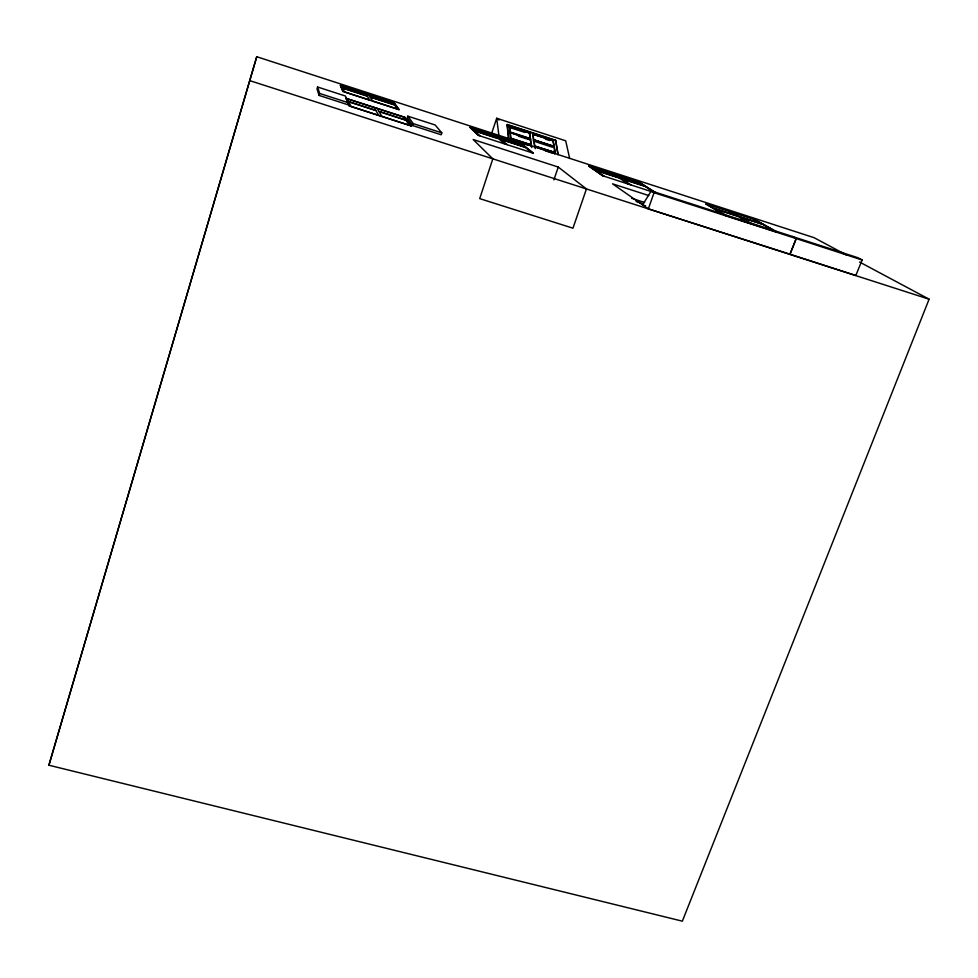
<?xml version="1.0" encoding="UTF-8"?>
<svg xmlns="http://www.w3.org/2000/svg" width="978" height="978" viewBox="0 0 978 978"><rect width="100%" height="100%" fill="white"/><g stroke="black" fill="none" stroke-linecap="round" stroke-linejoin="round"><path stroke-width="1.47" d="M859.576 262.031L929.1 299.195L682.351 921.166L48.9 765.224L256.749 56.724L814.136 237.703L846.215 254.879M48.9 765.224L256.737 56.748M317.593 87.018L317.019 88.888L319.085 95.428L348.168 104.817L348.779 102.861L345.368 96.003L317.593 87.018L319.684 93.472L319.085 95.428M407.826 116.162L407.251 118.008L412.63 125.551L441.2 134.768L441.811 132.849L435.137 124.988L407.826 116.162L413.242 123.619L441.811 132.849M412.63 125.551L413.242 123.619M491.445 133.962L496.69 118.277L565.712 140.808L569.661 158.485M553.903 179.903L558.255 167.055L473.156 139.524L492.826 158.839L479.709 198.62L572.961 228.192L586.445 188.962L558.255 167.055M648.353 208.852L654.05 192.69L651.25 190.893L642.632 204.867L648.353 208.852L789.918 254.207L796.214 238.583L792.4 236.468L651.25 190.893M862.144 259.977L796.214 238.583L790.041 254.256L855.823 275.478L862.144 259.977L857.853 257.715L792.4 236.468M530.003 139.671L529.709 132.788L509.562 126.235L509.049 127.274L524.868 132.421M510.076 132.641L530.394 139.243L531.225 145.196L510.736 138.558L509.562 126.235M510.736 138.558L510.247 132.299L530.565 138.9L530.907 146.162M529.184 133.827L529.709 132.788M532.924 134.243L552.973 140.759L553.988 146.663L533.78 140.098L532.924 134.243L553.157 140.429L554.171 146.321L553.621 147.348M530.039 139.94L530.565 138.9M533.096 133.9L533.45 141.04L552.228 147.14M555.076 152.935L554.037 146.932L533.817 140.355L534.673 146.321L555.26 152.592L554.22 146.59L533.988 140.013L534.721 146.578L555.125 153.204M552.607 141.443L553.157 140.429M557.961 154.768L555.626 140.221L507.227 124.463L508.866 139.487M554.746 153.888L555.308 152.861L534.893 146.235L535.247 148.668M654.05 192.69L796.214 238.583M631.592 198.265L644.575 202.458M636.116 201.529L643.353 203.864M645.529 205.808L642.632 204.879L612.521 183.827L648.744 195.551M250.075 80.734L929.1 299.195M510.907 138.204L531.409 144.854M534.856 145.966L555.26 152.592M510.932 138.473L531.445 145.123L531.787 147.544M510.76 138.815L531.262 145.465M511.775 139.952L518.609 142.177M524.074 143.937L528.181 145.27M545.235 150.795L552.032 153.008M706.14 204.072L755.896 220.136L777.168 232.202L725.285 215.404L706.14 204.072L725.285 215.404M342.997 91.504L399.097 109.67L394 102.653L340.405 85.269L342.997 91.516L340.381 85.33L393.963 102.727L399.085 109.683M478.597 135.453L533.181 153.13L522.203 144.267L470.002 127.336L478.597 135.453L469.966 127.397L522.179 144.353L533.181 153.143M319.684 93.472L348.779 102.861M555.443 140.563L507.056 124.805L508.694 139.83M545.455 139.12L549.746 140.514M510.21 132.042L530.528 138.644M533.951 139.756L554.171 146.321M510.039 132.385L530.357 138.986L529.538 133.13L509.391 126.578L509.88 130.93M518.426 136.162L528.585 139.463M755.86 220.209L777.155 232.214M754.979 219.928L762.327 224.109L739.735 216.786L732.718 212.703M775.444 231.554L763.085 224.524L740.456 217.202L752.253 224.048M730.15 211.871L737.131 215.942L714.429 208.571L707.779 204.622M749.576 223.18L737.84 216.346L715.101 208.974L726.275 215.625M639.575 182.531L655.822 192.959M654.624 192.544L645.187 186.431L621.971 178.901L630.822 184.842M628.072 183.95L619.294 178.033L595.957 170.478L604.147 176.199M589.037 166.126L603.023 175.942M499.098 120.037L496.69 118.277L499.098 136.981M521.054 143.986L524.831 147.055L501.103 139.353L497.692 136.407M531.58 152.507L525.21 147.36L501.445 139.658L507.191 144.622M494.99 135.539L498.364 138.473L474.501 130.734L471.494 127.91M504.379 143.705L498.707 138.766L474.807 131.015L479.856 135.759M403.559 117.018L405.662 119.952L378.853 111.296L377.215 108.509M409.452 125.208L405.882 120.257L379.024 111.578L381.799 116.296M392.716 102.323L394.452 104.744L370.075 96.846L368.73 94.548M374.171 107.519L375.76 110.294L348.791 101.578L347.667 98.961M378.608 115.27L375.919 110.575L348.901 101.846L350.784 106.296M365.955 93.643L367.263 95.942L342.765 87.996L341.848 85.832M555.626 140.221L558.145 154.426M554.184 150.612L554.709 153.619M411.151 125.881L349.244 105.917L346.053 98.399L404.965 117.36L411.151 125.881L349.244 105.905L346.09 98.338L404.929 117.446L411.151 125.893M640.04 182.666L588.585 165.979L602.582 175.71L656.287 193.179L640.04 182.666M613.548 174.157L590.602 166.725L595.468 170.123L618.768 177.678L613.548 174.157M639.013 182.421L616.177 175.013L621.433 178.546L644.612 186.052L639.013 182.421M367.398 96.174L342.862 88.216L344.403 91.871L369.611 100.025L367.398 96.174M394.623 105.001L370.222 97.079L372.496 100.966L397.557 109.071L394.623 105.001"/></g></svg>
